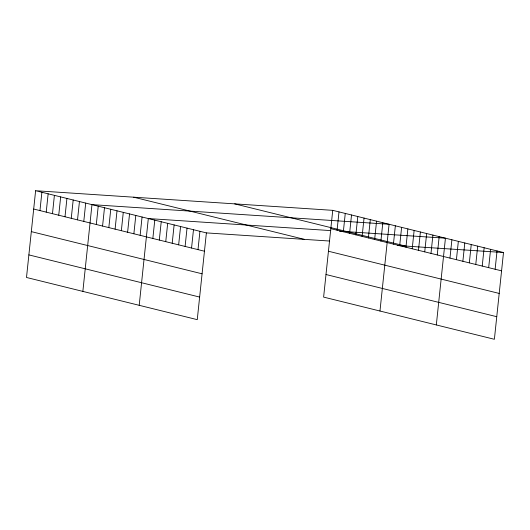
<?xml version="1.0" encoding="UTF-8"?>
<svg xmlns="http://www.w3.org/2000/svg" width="530" height="530" viewBox="0 0 530 530"><rect width="100%" height="100%" fill="white"/><g stroke="black" fill="none" stroke-linecap="round" stroke-linejoin="round"><path stroke-width="0.79" d="M35.616 190.714L26.5 277.475L197.259 319.656L206.382 232.895L35.616 190.714L332.741 210.344L503.5 252.525L494.384 339.286L323.618 297.105L332.741 210.344M39.955 210.582L41.883 192.264M46.216 212.132L48.144 193.808M52.477 213.676L54.404 195.358M58.737 215.226L60.665 196.902M64.998 216.77L66.926 198.452M71.258 218.32L73.186 199.995M77.519 219.864L79.447 201.539M83.786 221.407L85.708 203.089M82.852 291.394L91.968 204.633L389.086 224.263L379.97 311.024M96.308 224.501L98.229 206.183M102.568 226.052L104.496 207.727M108.829 227.595L110.757 209.277M115.09 229.145L117.017 210.821M121.35 230.689L123.278 212.371M127.611 232.239L129.539 213.915M133.871 233.783L135.799 215.465M140.132 235.333L142.06 217.008M139.204 305.313L148.32 218.559L330.819 230.61M152.845 238.473L154.773 220.149M159.298 240.064L161.226 221.745M165.751 241.66L167.672 223.335M172.197 243.25L174.125 224.932M178.65 244.847L180.578 226.522M185.102 246.437L187.03 228.119M191.555 248.033L193.477 229.709M198.001 249.623L199.929 231.305M337.073 230.212L339.001 211.887M343.334 231.756L345.262 213.438M349.595 233.306L351.522 214.981M355.855 234.85L357.783 216.531M362.116 236.4L364.044 218.075M368.383 237.944L370.304 219.625M374.644 239.494L376.565 221.169M380.904 241.037L382.826 222.713M393.426 244.131L395.353 225.806M399.686 245.675L401.614 227.357M405.947 247.225L407.875 228.9M412.208 248.769L414.135 230.451M418.468 250.319L420.396 231.994M424.729 251.863L426.657 233.544M430.989 253.413L432.917 235.088M437.257 254.956L439.178 236.638M436.322 324.943L445.438 238.182L339.498 231.186M449.963 258.097L451.891 239.779M456.416 259.693L458.344 241.369M462.869 261.283L464.797 242.965M469.322 262.88L471.243 244.555M475.768 264.47L477.696 246.152M482.22 266.067L484.148 247.742M488.673 267.657L490.601 249.339M495.126 269.253L497.047 250.928M206.382 232.895L329.686 241.044M397.56 245.529L503.5 252.525M234.691 203.865L405.45 246.046M330.813 228.662L501.572 270.843M133.666 197.193L304.432 239.374M328.441 251.246L499.2 293.428M325.99 274.52L496.756 316.702M33.695 209.039L204.454 251.22M31.316 231.623L202.082 273.805M28.872 254.89L199.638 297.072"/></g></svg>
